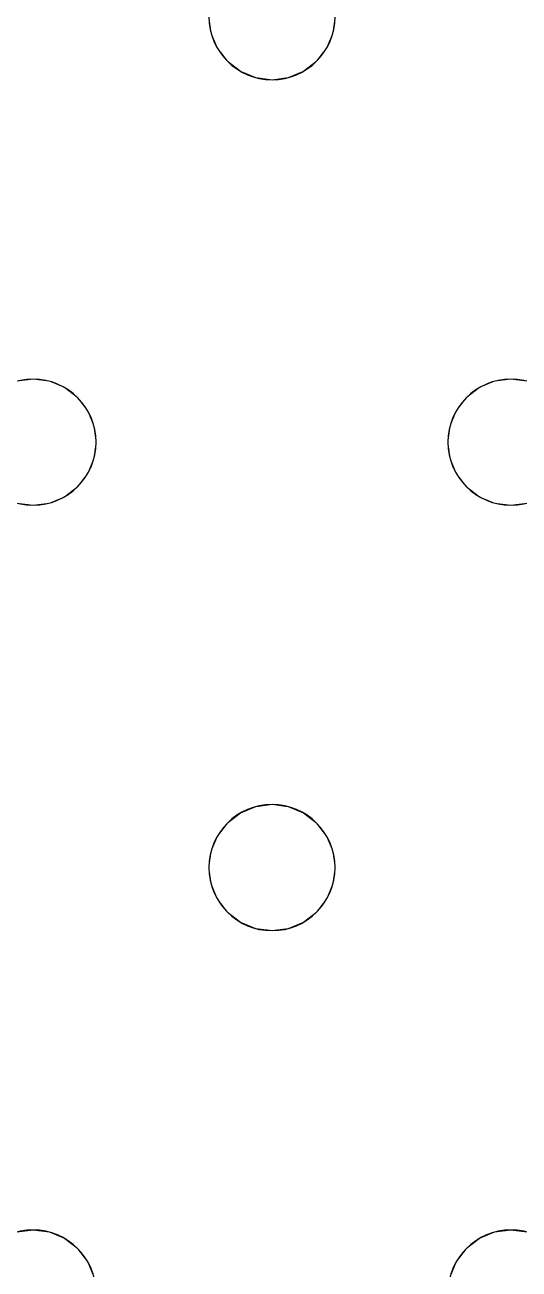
# Model space of a CAD drawing. Header units: millimetres. Extents: x -1 to 1601, y -701 to 1.
# Drawn here: x 1229.3 to 1260.6, y -312.5 to -233.5 of the extents above; entities that cross this region are included whole.
import ezdxf

# ---------------------------------------------------------------- set-up
doc = ezdxf.new("R2010")
doc.units = ezdxf.units.MM
doc.layers.add('IQ_200_3D', color=1, linetype='Continuous')
doc.layers.add('IQ_204_2D', color=7, linetype='Continuous')

msp = doc.modelspace()

# ---------------------------------------------------------------- linework, layer by layer
at = {"layer": 'IQ_200_3D', "lineweight": 18}
for points, invisible_edges in [([(122.762, -68.034, 850), (1477.238, -68.034, 850), (1477.238, -397.966, 850), (122.762, -397.966, 850)], 10), ([(122.762, -68.034, 860), (122.762, -397.966, 860), (1477.238, -397.966, 860), (1477.238, -68.034, 860)], 5), ([(1218.618, -233, 888), (1240.951, -233, 888), (1241.087, -234.035, 888), (1218.481, -234.035, 888)], 5), ([(1241.087, -234.035, 890), (1240.951, -233, 890), (1218.618, -233, 890), (1218.481, -234.035, 890)], 10), ([(1240.951, -233, 890), (1241.087, -234.035, 890), (1241.087, -234.035, 888), (1240.951, -233, 888)], 2), ([(1248.815, -234.035, 890), (1248.951, -233, 890), (1248.951, -233, 888), (1248.815, -234.035, 888)], 8), ([(1248.951, -233, 888), (1271.284, -233, 888), (1271.421, -234.035, 888), (1248.815, -234.035, 888)], 5), ([(1271.421, -234.035, 890), (1271.284, -233, 890), (1248.951, -233, 890), (1248.815, -234.035, 890)], 10), ([(1241.487, -235, 888), (1218.082, -235, 888), (1218.481, -234.035, 888), (1241.087, -234.035, 888)], 5), ([(1241.487, -235, 890), (1241.087, -234.035, 890), (1218.481, -234.035, 890), (1218.082, -235, 890)], 10), ([(1241.087, -234.035, 890), (1241.487, -235, 890), (1241.487, -235, 888), (1241.087, -234.035, 888)], 10), ([(1248.415, -235, 890), (1248.815, -234.035, 890), (1248.815, -234.035, 888), (1248.415, -235, 888)], 10), ([(1271.82, -235, 888), (1248.415, -235, 888), (1248.815, -234.035, 888), (1271.421, -234.035, 888)], 5), ([(1271.82, -235, 890), (1271.421, -234.035, 890), (1248.815, -234.035, 890), (1248.415, -235, 890)], 10), ([(1218.082, -235, 888), (1241.487, -235, 888), (1229.784, -256, 888), (1217.446, -235.828, 888)], 7), ([(1218.082, -235, 890), (1217.446, -235.828, 890), (1229.784, -256, 890)], 14), ([(1229.784, -256, 890), (1242.122, -235.828, 890), (1241.487, -235, 890), (1218.082, -235, 890)], 13), ([(1242.122, -235.828, 888), (1229.784, -256, 888), (1241.487, -235, 888)], 3), ([(1241.487, -235, 890), (1242.122, -235.828, 890), (1242.122, -235.828, 888), (1241.487, -235, 888)], 10), ([(1247.779, -235.828, 890), (1248.415, -235, 890), (1248.415, -235, 888), (1247.779, -235.828, 888)], 10), ([(1260.118, -256, 888), (1247.779, -235.828, 888), (1248.415, -235, 888), (1271.82, -235, 888)], 13), ([(1247.779, -235.828, 890), (1259.082, -256.136, 890), (1260.118, -256, 890), (1248.415, -235, 890)], 5), ([(1271.82, -235, 890), (1248.415, -235, 890), (1260.118, -256, 890), (1272.456, -235.828, 890)], 7), ([(1260.118, -256, 888), (1271.82, -235, 888), (1272.456, -235.828, 888), (1261.153, -256.136, 888)], 5), ([(1228.749, -256.136, 888), (1216.618, -236.464, 888), (1217.446, -235.828, 888), (1229.784, -256, 888)], 5), ([(1217.446, -235.828, 890), (1216.618, -236.464, 890), (1228.749, -256.136, 890), (1229.784, -256, 890)], 10), ([(1230.819, -256.136, 888), (1229.784, -256, 888), (1242.122, -235.828, 888), (1242.951, -236.464, 888)], 10), ([(1242.122, -235.828, 890), (1229.784, -256, 890), (1230.819, -256.136, 890)], 13), ([(1242.951, -236.464, 890), (1242.122, -235.828, 890), (1230.819, -256.136, 890), (1231.784, -256.536, 890)], 10), ([(1242.122, -235.828, 890), (1242.951, -236.464, 890), (1242.951, -236.464, 888), (1242.122, -235.828, 888)], 10), ([(1246.951, -236.464, 890), (1247.779, -235.828, 890), (1247.779, -235.828, 888), (1246.951, -236.464, 888)], 10), ([(1259.082, -256.136, 888), (1246.951, -236.464, 888), (1247.779, -235.828, 888), (1260.118, -256, 888)], 5), ([(1246.951, -236.464, 890), (1259.082, -256.136, 890), (1247.779, -235.828, 890)], 3), ([(1261.153, -256.136, 890), (1272.456, -235.828, 890), (1260.118, -256, 890)], 3), ([(1242.951, -236.464, 888), (1243.916, -236.864, 888), (1231.784, -256.536, 888), (1230.819, -256.136, 888)], 10), ([(1243.916, -236.864, 890), (1242.951, -236.464, 890), (1231.784, -256.536, 890)], 14), ([(1232.613, -257.172, 888), (1231.784, -256.536, 888), (1243.916, -236.864, 888), (1244.951, -237, 888)], 10), ([(1232.613, -257.172, 890), (1244.951, -237, 890), (1243.916, -236.864, 890), (1231.784, -256.536, 890)], 5), ([(1242.951, -236.464, 890), (1243.916, -236.864, 890), (1243.916, -236.864, 888), (1242.951, -236.464, 888)], 10), ([(1244.951, -237, 888), (1243.916, -236.864, 888), (1243.916, -236.864, 890), (1244.951, -237, 890)], 10), ([(1245.986, -236.864, 888), (1244.951, -237, 888), (1244.951, -237, 890), (1245.986, -236.864, 890)], 10), ([(1257.289, -257.172, 888), (1244.951, -237, 888), (1245.986, -236.864, 888), (1258.118, -256.536, 888)], 5), ([(1257.289, -257.172, 890), (1258.118, -256.536, 890), (1245.986, -236.864, 890), (1244.951, -237, 890)], 10), ([(1245.986, -236.864, 890), (1246.951, -236.464, 890), (1246.951, -236.464, 888), (1245.986, -236.864, 888)], 10), ([(1258.118, -256.536, 888), (1245.986, -236.864, 888), (1246.951, -236.464, 888), (1259.082, -256.136, 888)], 5), ([(1258.118, -256.536, 890), (1259.082, -256.136, 890), (1246.951, -236.464, 890), (1245.986, -236.864, 890)], 10), ([(1244.951, -237, 888), (1256.654, -258, 888), (1233.248, -258, 888), (1232.613, -257.172, 888)], 11), ([(1233.248, -258, 890), (1244.951, -237, 890), (1232.613, -257.172, 890)], 3), ([(1256.654, -258, 890), (1257.289, -257.172, 890), (1244.951, -237, 890), (1233.248, -258, 890)], 14), ([(1256.654, -258, 888), (1244.951, -237, 888), (1257.289, -257.172, 888)], 3), ([(1228.749, -256.136, 888), (1229.784, -256, 888), (1229.784, -256, 890), (1228.749, -256.136, 890)], 10), ([(1229.784, -256, 888), (1230.819, -256.136, 888), (1230.819, -256.136, 890), (1229.784, -256, 890)], 10), ([(1231.784, -256.536, 890), (1230.819, -256.136, 890), (1230.819, -256.136, 888), (1231.784, -256.536, 888)], 10), ([(1232.613, -257.172, 890), (1231.784, -256.536, 890), (1231.784, -256.536, 888), (1232.613, -257.172, 888)], 10), ([(1258.118, -256.536, 890), (1257.289, -257.172, 890), (1257.289, -257.172, 888), (1258.118, -256.536, 888)], 10), ([(1259.082, -256.136, 890), (1258.118, -256.536, 890), (1258.118, -256.536, 888), (1259.082, -256.136, 888)], 10), ([(1259.082, -256.136, 888), (1260.118, -256, 888), (1260.118, -256, 890), (1259.082, -256.136, 890)], 10), ([(1260.118, -256, 888), (1261.153, -256.136, 888), (1261.153, -256.136, 890), (1260.118, -256, 890)], 10), ([(1233.248, -258, 890), (1232.613, -257.172, 890), (1232.613, -257.172, 888), (1233.248, -258, 888)], 10), ([(1257.289, -257.172, 890), (1256.654, -258, 890), (1256.654, -258, 888), (1257.289, -257.172, 888)], 10), ([(1233.648, -258.965, 890), (1233.248, -258, 890), (1233.248, -258, 888), (1233.648, -258.965, 888)], 10), ([(1233.648, -258.965, 888), (1233.248, -258, 888), (1256.654, -258, 888), (1256.254, -258.965, 888)], 10), ([(1233.648, -258.965, 890), (1256.654, -258, 890), (1233.248, -258, 890)], 3), ([(1233.648, -258.965, 890), (1233.784, -260, 890), (1256.254, -258.965, 890), (1256.654, -258, 890)], 10), ([(1256.654, -258, 890), (1256.254, -258.965, 890), (1256.254, -258.965, 888), (1256.654, -258, 888)], 10), ([(1233.784, -260, 890), (1233.648, -258.965, 890), (1233.648, -258.965, 888), (1233.784, -260, 888)], 2), ([(1233.784, -260, 888), (1233.648, -258.965, 888), (1256.254, -258.965, 888), (1256.118, -260, 888)], 10), ([(1256.118, -260, 890), (1256.254, -258.965, 890), (1233.784, -260, 890), (1233.648, -261.035, 890)], 10), ([(1256.254, -258.965, 890), (1256.118, -260, 890), (1256.118, -260, 888), (1256.254, -258.965, 888)], 8), ([(1233.648, -261.035, 890), (1233.784, -260, 890), (1233.784, -260, 888), (1233.648, -261.035, 888)], 8), ([(1256.118, -260, 888), (1256.254, -261.035, 888), (1233.648, -261.035, 888), (1233.784, -260, 888)], 10), ([(1233.648, -261.035, 890), (1256.254, -261.035, 890), (1256.118, -260, 890)], 13), ([(1256.118, -260, 890), (1256.254, -261.035, 890), (1256.254, -261.035, 888), (1256.118, -260, 888)], 2), ([(1233.248, -262, 890), (1233.648, -261.035, 890), (1233.648, -261.035, 888), (1233.248, -262, 888)], 10), ([(1233.248, -262, 888), (1233.648, -261.035, 888), (1256.254, -261.035, 888), (1256.654, -262, 888)], 10), ([(1233.248, -262, 890), (1256.654, -262, 890), (1256.254, -261.035, 890), (1233.648, -261.035, 890)], 5), ([(1256.254, -261.035, 890), (1256.654, -262, 890), (1256.654, -262, 888), (1256.254, -261.035, 888)], 10), ([(1232.613, -262.828, 890), (1233.248, -262, 890), (1233.248, -262, 888), (1232.613, -262.828, 888)], 10), ([(1244.951, -283, 888), (1232.613, -262.828, 888), (1233.248, -262, 888), (1256.654, -262, 888)], 13), ([(1244.951, -283, 890), (1233.248, -262, 890), (1232.613, -262.828, 890), (1243.916, -283.136, 890)], 5), ([(1244.951, -283, 890), (1257.289, -262.828, 890), (1256.654, -262, 890), (1233.248, -262, 890)], 13), ([(1257.289, -262.828, 888), (1245.986, -283.136, 888), (1244.951, -283, 888), (1256.654, -262, 888)], 5), ([(1256.654, -262, 890), (1257.289, -262.828, 890), (1257.289, -262.828, 888), (1256.654, -262, 888)], 10), ([(1231.784, -263.464, 890), (1232.613, -262.828, 890), (1232.613, -262.828, 888), (1231.784, -263.464, 888)], 10), ([(1243.916, -283.136, 888), (1231.784, -263.464, 888), (1232.613, -262.828, 888), (1244.951, -283, 888)], 5), ([(1243.916, -283.136, 890), (1232.613, -262.828, 890), (1231.784, -263.464, 890), (1242.951, -283.536, 890)], 5), ([(1257.289, -262.828, 890), (1244.951, -283, 890), (1245.986, -283.136, 890), (1258.118, -263.464, 890)], 5), ([(1258.118, -263.464, 888), (1245.986, -283.136, 888), (1257.289, -262.828, 888)], 3), ([(1257.289, -262.828, 890), (1258.118, -263.464, 890), (1258.118, -263.464, 888), (1257.289, -262.828, 888)], 10), ([(1230.819, -263.864, 890), (1231.784, -263.464, 890), (1231.784, -263.464, 888), (1230.819, -263.864, 888)], 10), ([(1242.951, -283.536, 888), (1230.819, -263.864, 888), (1231.784, -263.464, 888), (1243.916, -283.136, 888)], 5), ([(1230.819, -263.864, 890), (1242.951, -283.536, 890), (1231.784, -263.464, 890)], 3), ([(1246.951, -283.536, 888), (1245.986, -283.136, 888), (1258.118, -263.464, 888), (1259.082, -263.864, 888)], 10), ([(1246.951, -283.536, 890), (1259.082, -263.864, 890), (1258.118, -263.464, 890), (1245.986, -283.136, 890)], 5), ([(1258.118, -263.464, 890), (1259.082, -263.864, 890), (1259.082, -263.864, 888), (1258.118, -263.464, 888)], 10), ([(1217.446, -284.172, 890), (1229.784, -264, 890), (1228.749, -263.864, 890), (1216.618, -283.536, 890)], 5), ([(1217.446, -284.172, 888), (1228.749, -263.864, 888), (1229.784, -264, 888), (1218.082, -285, 888)], 5), ([(1218.082, -285, 890), (1229.784, -264, 890), (1217.446, -284.172, 890)], 3), ([(1218.082, -285, 888), (1229.784, -264, 888), (1241.487, -285, 888), (1218.481, -285.965, 888)], 7), ([(1241.487, -285, 890), (1242.122, -284.172, 890), (1229.784, -264, 890), (1218.082, -285, 890)], 14), ([(1229.784, -264, 888), (1228.749, -263.864, 888), (1228.749, -263.864, 890), (1229.784, -264, 890)], 10), ([(1230.819, -263.864, 888), (1229.784, -264, 888), (1229.784, -264, 890), (1230.819, -263.864, 890)], 10), ([(1242.122, -284.172, 888), (1229.784, -264, 888), (1230.819, -263.864, 888), (1242.951, -283.536, 888)], 5), ([(1242.122, -284.172, 890), (1242.951, -283.536, 890), (1230.819, -263.864, 890), (1229.784, -264, 890)], 10), ([(1242.122, -284.172, 888), (1241.487, -285, 888), (1229.784, -264, 888)], 14), ([(1247.779, -284.172, 888), (1246.951, -283.536, 888), (1259.082, -263.864, 888), (1260.118, -264, 888)], 10), ([(1259.082, -263.864, 890), (1246.951, -283.536, 890), (1247.779, -284.172, 890)], 13), ([(1260.118, -264, 890), (1259.082, -263.864, 890), (1247.779, -284.172, 890), (1248.415, -285, 890)], 10), ([(1248.415, -285, 888), (1247.779, -284.172, 888), (1260.118, -264, 888), (1271.82, -285, 888)], 14), ([(1271.82, -285, 890), (1272.456, -284.172, 890), (1260.118, -264, 890), (1248.415, -285, 890)], 14), ([(1260.118, -264, 888), (1259.082, -263.864, 888), (1259.082, -263.864, 890), (1260.118, -264, 890)], 10), ([(1261.153, -263.864, 888), (1260.118, -264, 888), (1260.118, -264, 890), (1261.153, -263.864, 890)], 10), ([(1260.118, -264, 888), (1261.153, -263.864, 888), (1272.456, -284.172, 888), (1271.82, -285, 888)], 10), ([(1272.456, -284.172, 890), (1273.284, -283.536, 890), (1261.153, -263.864, 890), (1260.118, -264, 890)], 10), ([(1243.916, -283.136, 890), (1242.951, -283.536, 890), (1242.951, -283.536, 888), (1243.916, -283.136, 888)], 10), ([(1243.916, -283.136, 888), (1244.951, -283, 888), (1244.951, -283, 890), (1243.916, -283.136, 890)], 10), ([(1244.951, -283, 888), (1245.986, -283.136, 888), (1245.986, -283.136, 890), (1244.951, -283, 890)], 10), ([(1246.951, -283.536, 890), (1245.986, -283.136, 890), (1245.986, -283.136, 888), (1246.951, -283.536, 888)], 10), ([(1242.122, -284.172, 890), (1241.487, -285, 890), (1241.487, -285, 888), (1242.122, -284.172, 888)], 10), ([(1242.951, -283.536, 890), (1242.122, -284.172, 890), (1242.122, -284.172, 888), (1242.951, -283.536, 888)], 10), ([(1247.779, -284.172, 890), (1246.951, -283.536, 890), (1246.951, -283.536, 888), (1247.779, -284.172, 888)], 10), ([(1248.415, -285, 890), (1247.779, -284.172, 890), (1247.779, -284.172, 888), (1248.415, -285, 888)], 10), ([(1218.481, -285.965, 890), (1241.087, -285.965, 890), (1241.487, -285, 890), (1218.082, -285, 890)], 5), ([(1241.487, -285, 888), (1241.087, -285.965, 888), (1218.481, -285.965, 888)], 14), ([(1241.487, -285, 890), (1241.087, -285.965, 890), (1241.087, -285.965, 888), (1241.487, -285, 888)], 10), ([(1248.815, -285.965, 890), (1248.415, -285, 890), (1248.415, -285, 888), (1248.815, -285.965, 888)], 10), ([(1248.815, -285.965, 888), (1248.415, -285, 888), (1271.82, -285, 888), (1271.421, -285.965, 888)], 10), ([(1248.815, -285.965, 890), (1271.421, -285.965, 890), (1271.82, -285, 890), (1248.415, -285, 890)], 5), ([(1218.618, -287, 888), (1218.481, -285.965, 888), (1241.087, -285.965, 888), (1240.951, -287, 888)], 10), ([(1218.618, -287, 890), (1240.951, -287, 890), (1241.087, -285.965, 890), (1218.481, -285.965, 890)], 5), ([(1241.087, -285.965, 890), (1240.951, -287, 890), (1240.951, -287, 888), (1241.087, -285.965, 888)], 8), ([(1248.951, -287, 890), (1248.815, -285.965, 890), (1248.815, -285.965, 888), (1248.951, -287, 888)], 2), ([(1248.951, -287, 888), (1248.815, -285.965, 888), (1271.421, -285.965, 888), (1271.284, -287, 888)], 10), ([(1248.951, -287, 890), (1271.284, -287, 890), (1271.421, -285.965, 890), (1248.815, -285.965, 890)], 5), ([(1218.481, -288.035, 888), (1218.618, -287, 888), (1240.951, -287, 888), (1241.087, -288.035, 888)], 10), ([(1240.951, -287, 890), (1218.618, -287, 890), (1218.481, -288.035, 890), (1241.087, -288.035, 890)], 5), ([(1240.951, -287, 890), (1241.087, -288.035, 890), (1241.087, -288.035, 888), (1240.951, -287, 888)], 2), ([(1271.421, -288.035, 890), (1271.284, -287, 890), (1248.815, -288.035, 890), (1248.415, -289, 890)], 10), ([(1248.815, -288.035, 890), (1248.951, -287, 890), (1248.951, -287, 888), (1248.815, -288.035, 888)], 8), ([(1248.815, -288.035, 888), (1248.951, -287, 888), (1271.284, -287, 888), (1271.421, -288.035, 888)], 10), ([(1248.815, -288.035, 890), (1271.284, -287, 890), (1248.951, -287, 890)], 3), ([(1241.487, -289, 888), (1229.784, -310, 888), (1218.082, -289, 888), (1241.087, -288.035, 888)], 7), ([(1218.082, -289, 888), (1218.481, -288.035, 888), (1241.087, -288.035, 888)], 14), ([(1241.487, -289, 890), (1241.087, -288.035, 890), (1218.082, -289, 890), (1229.784, -310, 890)], 14), ([(1241.087, -288.035, 890), (1218.481, -288.035, 890), (1218.082, -289, 890)], 13), ([(1241.087, -288.035, 890), (1241.487, -289, 890), (1241.487, -289, 888), (1241.087, -288.035, 888)], 10), ([(1248.415, -289, 890), (1248.815, -288.035, 890), (1248.815, -288.035, 888), (1248.415, -289, 888)], 10), ([(1248.415, -289, 888), (1248.815, -288.035, 888), (1271.421, -288.035, 888), (1271.82, -289, 888)], 10), ([(1271.82, -289, 890), (1271.421, -288.035, 890), (1248.415, -289, 890), (1260.118, -310, 890)], 14), ([(1217.446, -289.828, 888), (1218.082, -289, 888), (1229.784, -310, 888), (1228.749, -310.136, 888)], 10), ([(1229.784, -310, 890), (1218.082, -289, 890), (1217.446, -289.828, 890), (1228.749, -310.136, 890)], 5), ([(1242.122, -289.828, 888), (1230.819, -310.136, 888), (1229.784, -310, 888), (1241.487, -289, 888)], 5), ([(1242.122, -289.828, 890), (1241.487, -289, 890), (1229.784, -310, 890), (1230.819, -310.136, 890)], 10), ([(1241.487, -289, 890), (1242.122, -289.828, 890), (1242.122, -289.828, 888), (1241.487, -289, 888)], 10), ([(1247.779, -289.828, 890), (1248.415, -289, 890), (1248.415, -289, 888), (1247.779, -289.828, 888)], 10), ([(1247.779, -289.828, 888), (1248.415, -289, 888), (1260.118, -310, 888), (1259.082, -310.136, 888)], 10), ([(1247.779, -289.828, 890), (1260.118, -310, 890), (1248.415, -289, 890)], 3), ([(1271.82, -289, 888), (1272.456, -289.828, 888), (1260.118, -310, 888), (1248.415, -289, 888)], 14), ([(1272.456, -289.828, 890), (1271.82, -289, 890), (1260.118, -310, 890), (1261.153, -310.136, 890)], 10), ([(1242.951, -290.464, 888), (1231.784, -310.536, 888), (1230.819, -310.136, 888), (1242.122, -289.828, 888)], 5), ([(1242.122, -289.828, 890), (1230.819, -310.136, 890), (1242.951, -290.464, 890)], 3), ([(1231.784, -310.536, 890), (1243.916, -290.864, 890), (1242.951, -290.464, 890), (1230.819, -310.136, 890)], 5), ([(1243.916, -290.864, 888), (1232.613, -311.172, 888), (1231.784, -310.536, 888), (1242.951, -290.464, 888)], 5), ([(1242.122, -289.828, 890), (1242.951, -290.464, 890), (1242.951, -290.464, 888), (1242.122, -289.828, 888)], 10), ([(1242.951, -290.464, 890), (1243.916, -290.864, 890), (1243.916, -290.864, 888), (1242.951, -290.464, 888)], 10), ([(1245.986, -290.864, 890), (1246.951, -290.464, 890), (1246.951, -290.464, 888), (1245.986, -290.864, 888)], 10), ([(1245.986, -290.864, 888), (1246.951, -290.464, 888), (1258.118, -310.536, 888), (1257.289, -311.172, 888)], 10), ([(1258.118, -310.536, 890), (1259.082, -310.136, 890), (1246.951, -290.464, 890), (1245.986, -290.864, 890)], 10), ([(1246.951, -290.464, 890), (1247.779, -289.828, 890), (1247.779, -289.828, 888), (1246.951, -290.464, 888)], 10), ([(1246.951, -290.464, 888), (1247.779, -289.828, 888), (1259.082, -310.136, 888), (1258.118, -310.536, 888)], 10), ([(1259.082, -310.136, 890), (1260.118, -310, 890), (1247.779, -289.828, 890), (1246.951, -290.464, 890)], 10), ([(1272.456, -289.828, 888), (1273.284, -290.464, 888), (1261.153, -310.136, 888), (1260.118, -310, 888)], 10), ([(1232.613, -311.172, 890), (1244.951, -291, 890), (1243.916, -290.864, 890), (1231.784, -310.536, 890)], 5), ([(1232.613, -311.172, 888), (1243.916, -290.864, 888), (1244.951, -291, 888), (1233.248, -312, 888)], 5), ([(1233.248, -312, 890), (1244.951, -291, 890), (1232.613, -311.172, 890)], 3), ([(1244.951, -291, 888), (1256.654, -312, 888), (1233.248, -312, 888)], 15), ([(1233.248, -312, 890), (1233.648, -312.965, 890), (1256.654, -312, 890), (1244.951, -291, 890)], 14), ([(1244.951, -291, 888), (1243.916, -290.864, 888), (1243.916, -290.864, 890), (1244.951, -291, 890)], 10), ([(1245.986, -290.864, 888), (1244.951, -291, 888), (1244.951, -291, 890), (1245.986, -290.864, 890)], 10), ([(1244.951, -291, 888), (1245.986, -290.864, 888), (1257.289, -311.172, 888), (1256.654, -312, 888)], 10), ([(1257.289, -311.172, 890), (1258.118, -310.536, 890), (1245.986, -290.864, 890), (1244.951, -291, 890)], 10), ([(1257.289, -311.172, 890), (1244.951, -291, 890), (1256.654, -312, 890)], 3), ([(1228.749, -310.136, 888), (1229.784, -310, 888), (1229.784, -310, 890), (1228.749, -310.136, 890)], 10), ([(1229.784, -310, 888), (1230.819, -310.136, 888), (1230.819, -310.136, 890), (1229.784, -310, 890)], 10), ([(1231.784, -310.536, 890), (1230.819, -310.136, 890), (1230.819, -310.136, 888), (1231.784, -310.536, 888)], 10), ([(1259.082, -310.136, 890), (1258.118, -310.536, 890), (1258.118, -310.536, 888), (1259.082, -310.136, 888)], 10), ([(1259.082, -310.136, 888), (1260.118, -310, 888), (1260.118, -310, 890), (1259.082, -310.136, 890)], 10), ([(1260.118, -310, 888), (1261.153, -310.136, 888), (1261.153, -310.136, 890), (1260.118, -310, 890)], 10), ([(1232.613, -311.172, 890), (1231.784, -310.536, 890), (1231.784, -310.536, 888), (1232.613, -311.172, 888)], 10), ([(1258.118, -310.536, 890), (1257.289, -311.172, 890), (1257.289, -311.172, 888), (1258.118, -310.536, 888)], 10), ([(1233.248, -312, 890), (1232.613, -311.172, 890), (1232.613, -311.172, 888), (1233.248, -312, 888)], 10), ([(1257.289, -311.172, 890), (1256.654, -312, 890), (1256.654, -312, 888), (1257.289, -311.172, 888)], 10), ([(1233.648, -312.965, 890), (1233.248, -312, 890), (1233.248, -312, 888), (1233.648, -312.965, 888)], 10), ([(1233.648, -312.965, 888), (1233.248, -312, 888), (1256.654, -312, 888), (1256.254, -312.965, 888)], 10), ([(1256.254, -312.965, 890), (1256.654, -312, 890), (1233.648, -312.965, 890), (1233.784, -314, 890)], 10), ([(1256.654, -312, 890), (1256.254, -312.965, 890), (1256.254, -312.965, 888), (1256.654, -312, 888)], 10)]:
    msp.add_3dface(points, dxfattribs=dict(at, invisible_edges=invisible_edges))
at = {"layer": 'IQ_204_2D'}
for centre, start, end in [((1244.951, -233), 180, 360), ((1229.784, -260), 0, 180), ((1260.118, -260), 360, 180), ((1229.784, -260), 180, 0), ((1260.118, -260), 180, 360), ((1244.951, -287), 360, 180), ((1244.951, -287), 180, 360), ((1229.784, -314), 0, 180), ((1260.118, -314), 360, 180)]:
    msp.add_arc(centre, 4, start, end, dxfattribs=at)

# ---------------------------------------------------------------- meshes
at = {"layer": 'IQ_200_3D', "lineweight": 18}
mesh = msp.add_polyface(dxfattribs=at)
corners = [(1600, 0, 850), (1600, -700, 850), (0, -700, 850), (0, 0, 850), (1210.5, -594, 850), (1211.556, -602.023, 850), (1214.653, -609.5, 850), (1219.58, -615.92, 850), (1226, -620.847, 850), (1233.477, -623.944, 850), (1241.5, -625, 850), (1459.5, -625, 850), (1467.523, -623.944, 850), (1475, -620.847, 850), (1481.42, -615.92, 850), (1486.347, -609.5, 850), (1489.444, -602.023, 850), (1490.5, -594, 850), (1490.5, -476, 850), (1489.444, -467.977, 850), (1486.347, -460.5, 850), (1481.42, -454.08, 850), (1475, -449.153, 850), (1467.523, -446.056, 850), (1459.5, -445, 850), (1241.5, -445, 850), (1233.477, -446.056, 850), (1226, -449.153, 850), (1219.58, -454.08, 850), (1214.653, -460.5, 850), (1211.556, -467.977, 850), (1210.5, -476, 850), (1477.5, -68.034, 850), (122.5, -68.034, 850), (110.412, -69.625, 850), (99.148, -74.291, 850), (89.475, -81.713, 850), (82.053, -91.386, 850), (77.388, -102.65, 850), (75.796, -114.738, 850), (75.796, -351.262, 850), (77.388, -363.35, 850), (82.053, -374.614, 850), (89.475, -384.287, 850), (99.148, -391.709, 850), (110.412, -396.375, 850), (122.5, -397.966, 850), (1477.5, -397.966, 850), (1489.588, -396.375, 850), (1500.852, -391.709, 850), (1510.525, -384.287, 850), (1517.947, -374.614, 850), (1522.612, -363.35, 850), (1524.204, -351.262, 850), (1524.204, -114.738, 850), (1522.612, -102.65, 850), (1517.947, -91.386, 850), (1510.525, -81.713, 850), (1500.852, -74.291, 850), (1489.588, -69.625, 850)]
mesh.append_faces([[corners[k] for k in face] for face in [(37, 3, 36), (35, 3, 34), (4, 46, 31), (31, 46, 30), (55, 0, 54), (16, 1, 15), (14, 1, 13), (21, 49, 20), (11, 1, 10)]], dxfattribs={"vtx0": -1, "vtx1": -1})
mesh.append_faces([[corners[k] for k in face] for face in [(3, 37, 38), (3, 38, 39), (3, 39, 40, 2), (2, 40, 41), (46, 4, 5), (2, 6, 7), (46, 29, 30), (46, 28, 29), (26, 46, 47, 25), (46, 26, 27), (0, 59, 32, 3), (20, 49, 50, 19), (47, 24, 25), (0, 55, 56), (1, 52, 53), (19, 50, 51, 18), (1, 16, 17)]], dxfattribs={"vtx0": -1, "vtx2": -1})
mesh.append_faces([[corners[k] for k in face] for face in [(2, 45, 46, 5), (1, 17, 18, 51)]], dxfattribs={"vtx0": -1, "vtx2": -1, "vtx3": -1})
mesh.append_faces([[corners[k] for k in face] for face in [(41, 42, 2), (35, 36, 3), (33, 34, 3, 32), (43, 44, 2), (44, 45, 2), (42, 43, 2), (5, 6, 2), (27, 28, 46), (7, 8, 2), (8, 9, 2), (58, 59, 0), (56, 57, 0), (57, 58, 0), (51, 52, 1), (23, 24, 47), (11, 12, 1), (12, 13, 1), (14, 15, 1)]], dxfattribs={"vtx1": -1, "vtx2": -1})
mesh.append_faces([[corners[k] for k in face] for face in [(1, 2, 9, 10), (47, 48, 22, 23), (48, 49, 21, 22), (53, 54, 0, 1)]], dxfattribs={"vtx1": -1, "vtx3": -1})
mesh = msp.add_polyface(dxfattribs=at)
corners = [(1600, -700, 900), (1600, -23, 900), (0, -23, 900), (0, -700, 900), (90, -35.113, 900), (1510, -35.113, 900), (1529.382, -37.665, 900), (1547.443, -45.146, 900), (1562.953, -57.047, 900), (1574.854, -72.557, 900), (1582.335, -90.618, 900), (1584.887, -110, 900), (1584.887, -610, 900), (1582.335, -629.382, 900), (1574.854, -647.443, 900), (1562.953, -662.953, 900), (1547.443, -674.854, 900), (1529.382, -682.335, 900), (1510, -684.887, 900), (90, -684.887, 900), (70.618, -682.335, 900), (52.557, -674.854, 900), (37.047, -662.953, 900), (25.146, -647.443, 900), (17.665, -629.382, 900), (15.113, -610, 900), (15.113, -110, 900), (17.665, -90.618, 900), (25.146, -72.557, 900), (37.047, -57.047, 900), (52.557, -45.146, 900), (70.618, -37.665, 900)]
mesh.append_faces([[corners[k] for k in face] for face in [(9, 1, 8), (14, 0, 13), (31, 2, 30), (28, 2, 27), (21, 3, 20), (23, 3, 22)]], dxfattribs={"vtx0": -1, "vtx1": -1})
mesh.append_faces([[corners[k] for k in face] for face in [(1, 9, 10), (1, 11, 12, 0), (0, 14, 15), (0, 18, 19), (2, 28, 29), (3, 23, 24)]], dxfattribs={"vtx0": -1, "vtx2": -1})
mesh.append_faces([[corners[k] for k in face] for face in [(10, 11, 1), (5, 6, 1), (7, 8, 1), (6, 7, 1), (12, 13, 0), (15, 16, 0), (17, 18, 0), (16, 17, 0), (31, 4, 2), (29, 30, 2), (26, 27, 2), (21, 22, 3), (24, 25, 3)]], dxfattribs={"vtx1": -1, "vtx2": -1})
mesh.append_faces([[corners[k] for k in face] for face in [(4, 5, 1, 2), (25, 26, 2, 3), (19, 20, 3, 0)]], dxfattribs={"vtx1": -1, "vtx3": -1})
mesh = msp.add_polyface(dxfattribs=at)
corners = [(1510, -48.392, 890), (90, -48.392, 890), (66.424, -53.082, 890), (46.437, -66.437, 890), (33.082, -86.424, 890), (28.392, -110, 890), (28.392, -610, 890), (33.082, -633.576, 890), (46.437, -653.563, 890), (66.424, -666.918, 890), (90, -671.608, 890), (1510, -671.608, 890), (1533.576, -666.918, 890), (1553.563, -653.563, 890), (1566.918, -633.576, 890), (1571.608, -610, 890), (1571.608, -110, 890), (1566.918, -86.424, 890), (1553.563, -66.437, 890), (1533.576, -53.082, 890), (122.5, -418.034, 890), (1477.5, -418.034, 890), (1489.656, -419.634, 890), (1500.983, -424.326, 890), (1510.71, -431.79, 890), (1518.174, -441.517, 890), (1522.866, -452.844, 890), (1524.466, -465, 890), (1524.466, -605, 890), (1522.866, -617.156, 890), (1518.174, -628.483, 890), (1510.71, -638.21, 890), (1500.983, -645.674, 890), (1489.656, -650.366, 890), (1477.5, -651.966, 890), (122.5, -651.966, 890), (110.344, -650.366, 890), (99.017, -645.674, 890), (89.29, -638.21, 890), (81.826, -628.483, 890), (77.134, -617.156, 890), (75.534, -605, 890), (75.534, -465, 890), (77.134, -452.844, 890), (81.826, -441.517, 890), (89.29, -431.79, 890), (99.017, -424.326, 890), (110.344, -419.634, 890), (122.5, -68.034, 890), (1477.5, -68.034, 890), (1489.588, -69.625, 890), (1500.852, -74.291, 890), (1510.525, -81.713, 890), (1517.947, -91.386, 890), (1522.612, -102.65, 890), (1524.204, -114.738, 890), (1524.204, -351.262, 890), (1522.612, -363.35, 890), (1517.947, -374.614, 890), (1510.525, -384.287, 890), (1500.852, -391.709, 890), (1489.588, -396.375, 890), (1477.5, -397.966, 890), (122.5, -397.966, 890), (110.412, -396.375, 890), (99.148, -391.709, 890), (89.475, -384.287, 890), (82.053, -374.614, 890), (77.388, -363.35, 890), (75.796, -351.262, 890), (75.796, -114.738, 890), (77.388, -102.65, 890), (82.053, -91.386, 890), (89.475, -81.713, 890), (99.148, -74.291, 890), (110.412, -69.625, 890)]
mesh.append_faces([[corners[k] for k in face] for face in [(65, 47, 64), (75, 1, 74), (71, 5, 70), (73, 2, 72)]], dxfattribs={"vtx0": -1, "vtx1": -1})
mesh.append_faces([[corners[k] for k in face] for face in [(15, 28, 29, 14), (11, 32, 33), (16, 55, 56, 15), (54, 17, 18, 53), (53, 18, 19, 52), (52, 19, 0, 51), (0, 50, 51), (10, 37, 38, 9), (64, 47, 20, 63), (8, 39, 40, 7), (39, 8, 9, 38), (69, 42, 43), (1, 75, 48, 0), (3, 71, 72, 2)]], dxfattribs={"vtx0": -1, "vtx2": -1})
mesh.append_faces([[corners[k] for k in face] for face in [(6, 41, 42, 69)]], dxfattribs={"vtx0": -1, "vtx2": -1, "vtx3": -1})
mesh.append_faces([[corners[k] for k in face] for face in [(11, 33, 34, 35), (71, 3, 4, 5)]], dxfattribs={"vtx0": -1, "vtx3": -1})
mesh.append_faces([[corners[k] for k in face] for face in [(49, 50, 0, 48), (36, 37, 10)]], dxfattribs={"vtx1": -1, "vtx2": -1})
mesh.append_faces([[corners[k] for k in face] for face in [(27, 28, 15, 56)]], dxfattribs={"vtx1": -1, "vtx2": -1, "vtx3": -1})
mesh.append_faces([[corners[k] for k in face] for face in [(13, 14, 29, 30), (12, 13, 30, 31), (26, 27, 56, 57), (31, 32, 11, 12), (24, 25, 58, 59), (21, 22, 61, 62), (22, 23, 60, 61), (23, 24, 59, 60), (25, 26, 57, 58), (54, 55, 16, 17), (20, 21, 62, 63), (35, 36, 10, 11), (45, 46, 66, 67), (46, 47, 65, 66), (6, 7, 40, 41), (43, 44, 68, 69), (44, 45, 67, 68), (73, 74, 1, 2), (69, 70, 5, 6)]], dxfattribs={"vtx1": -1, "vtx3": -1})

doc.saveas('drawing.dxf')
